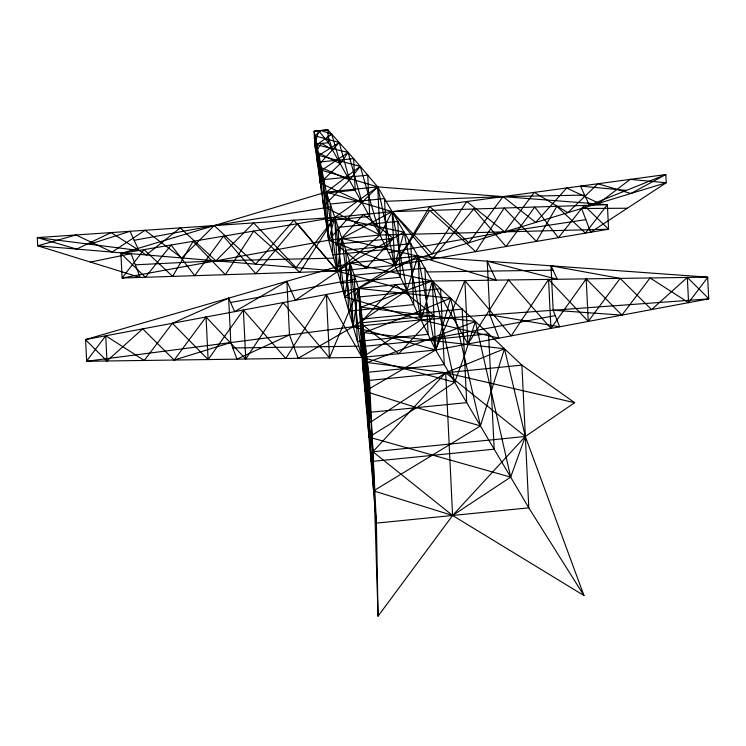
<?xml version="1.0" encoding="UTF-8"?>
<svg xmlns="http://www.w3.org/2000/svg" width="746" height="746" viewBox="0 0 746 746"><rect width="100%" height="100%" fill="white"/><g stroke="black" fill="none" stroke-linecap="round" stroke-linejoin="round"><path stroke-width="1.12" d="M627.321 208.237L581.61 208.488L590.655 232.248L666.225 182.751L665.833 174.555L392.107 211.65L334.786 217.394L37.3 237.601L37.701 245.798L337.379 271.078L394.709 265.324L608.577 229.227L607.393 204.702L377.7 186.901L326.31 192.058L120.908 253.5L122.092 278.025L337.379 271.078L341.827 238.422L418.049 256.186L707.646 277.158L708.7 298.876L435.645 350.005L361.996 357.39L86.657 361.269L85.603 339.551L350.051 263.002L432.307 281.028L521.892 365.111L574.625 402.709L525.343 436.466L452.598 515.477L378.054 616.177L372.944 451.759L368.729 423.364L369.494 380.395L358.658 288.422L326.31 192.058L314.085 131.203L327.858 129.823L353.641 158.6L377.7 186.901L418.049 256.186L467.919 343.962L508.53 279.955L550.93 328.417L586.197 278.864L621.912 315.129L650.055 277.969L688.567 302.643L707.665 277.428M583.95 595.532L525.343 436.466L504.464 348.746L445.688 372.748L372.944 451.759L373.587 490.877L480.443 425.91L450.621 298.223L412.221 314.075L363.871 332.651L373.587 490.877L452.598 515.477L510.674 477.123L475.389 321.461L367.386 362.5L372.944 451.759L452.598 515.477L583.95 595.532L528.793 507.83L435.645 350.005L380.022 235.027L360.234 166.358L326.31 192.058L323.447 206.316L380.022 235.027L608.577 229.227L584.099 205.448L558.372 237.704L534.751 207.043L505.993 246.544L473.71 209.011L432.018 259.03L392.107 211.65L326.31 192.058L328.632 240.184L361.996 357.39L376.394 523.123L378.054 616.177M487.222 261.193L489.824 314.849L498.943 338.152L421.126 319.866L404.071 232.183L334.786 217.394L299.817 272.29L253.715 231.083L225.357 274.687L193.074 241.312L172.634 276.393L144.053 249.593L122.092 278.025L328.632 240.184L334.786 217.394L377.7 186.901L394.709 265.324L344.643 296.712L334.786 217.394L120.908 253.5L145.395 277.27L171.123 245.024L194.734 275.675L223.492 236.184L255.775 273.707L297.467 223.697L337.379 271.078L406.887 290.474L418.049 256.186L496.137 280.132L487.222 261.193L557.327 279.274L550.996 265.809L620.131 278.389L651.584 309.571L687.346 277.437L708.691 298.596M85.603 339.551L358.658 288.422L432.307 281.028L454.687 382.269L361.996 357.39L360.877 307.221L475.389 321.461L464.441 355.842L454.687 382.269L416.744 407.633L368.916 437.091L367.386 362.5L445.688 372.748L525.343 436.466L510.674 477.123L368.916 437.091L360.877 307.221L432.307 281.028L707.646 277.158M85.613 339.831L106.958 360.98L142.719 328.855L174.172 360.038L206.045 316.994L245.742 359.031L283.07 302.578L329.452 357.847L358.658 288.422L418.049 256.186L435.645 350.005L364.934 391.277L358.658 288.422L450.621 298.223L435.645 350.005L353.128 326.683L86.657 361.269M620.131 278.389L588.258 321.423L548.562 279.396L511.234 335.849L464.851 280.571L435.645 350.005L432.307 281.028L421.126 319.866L361.996 357.39L326.384 294.465L285.774 358.462L243.373 310.01L208.106 359.563L172.391 323.298L144.248 360.458L105.736 335.784L86.639 360.989M328.632 240.184L361.978 202.446L348.14 152.464L321.703 170.228L328.632 240.184L380.022 235.027L392.107 211.65L607.393 204.702L585.433 233.134L556.852 206.334L536.421 241.406L504.137 208.031L475.771 251.644L429.668 210.437L394.709 265.324L328.632 240.184L314.709 144.099L314.085 131.203L327.858 129.823L328.482 142.719L380.022 235.027L337.379 271.078L293.849 220.173L255.626 264.177L214.233 225.581L134.159 240.296M336.082 244.231L363.451 214.522L393.403 238.487L366.044 268.206L336.082 244.231L393.403 238.487M360.327 322.906L395.483 284.73L433.976 315.521L398.821 353.697L360.327 322.906L433.976 315.521M377.7 186.901L361.978 202.446L320.043 182.975L316.686 144.808L331.737 134.149L340.279 163.672L320.043 182.975L321.703 170.228L377.7 186.901L380.022 235.027M368.729 423.364L445.688 372.748L574.625 402.709M386.074 201.289L503.037 196.618L535.749 222.429L566.699 187.992L598.851 203.238L630.23 179.376L666.225 182.751L394.709 265.324L404.071 232.183L350.051 263.002L295.36 300.274L286.884 281.289L234.673 311.632L228.649 298.148L172.391 323.298M286.884 281.289L289.476 334.945L236.976 359.152L230.794 342.563L228.649 298.148M89.576 244.231L130.018 231.307L138.84 250.47L37.3 237.601L76.679 249.089L111.117 232.584L146.235 254.955L180.262 227.894L215.93 260.83L333.723 258.144M174.172 360.038L230.794 342.563M90.443 262.088L131.1 253.677L140.145 277.437L37.701 245.798L75.999 234.971L112.059 252.073L145.041 230.281L181.716 257.948L214.233 225.581L331.233 206.791M230.607 302.531L355.516 279.144M430.349 339.001L555.257 315.614M388.563 252.642L504.744 231.866L585.852 219.632M372.944 451.759L525.343 436.466M708.7 298.876L421.126 319.866L353.128 326.683L298.167 358.294L289.476 334.945M135.343 264.821L215.93 260.83L253.631 222.905L296.143 267.6L334.786 217.394L337.379 271.078L326.31 192.058M584.659 195.107L503.037 196.618L468.777 242.795L429.771 206.539L394.709 265.324L392.107 211.65L341.827 238.422L353.128 326.683L406.887 290.474L392.107 211.65L432.065 253.966L466.782 201.523L504.744 231.866L534.295 192.375L567.893 212.657L597.91 183.758L630.911 193.494L665.833 174.555L589.349 205.281L580.519 186.118L626.453 190.379M427.104 271.964L553.056 270.192M232.808 347.962L358.761 346.181M550.996 265.809L553.15 310.224L621.912 315.129M489.824 314.849L559.631 326.785L553.15 310.224M687.346 277.437L688.567 302.643M586.197 278.864L588.258 321.423M548.562 279.396L550.93 328.417M464.851 280.571L467.919 343.962M445.688 372.748L452.598 515.477M326.384 294.465L329.452 357.847M243.373 310.01L245.742 359.031M206.045 316.994L208.106 359.563M105.736 335.784L106.958 360.98M318.71 155.41L317.703 165.938L349.473 180.019L360.234 166.358L318.71 155.41L323.447 206.316L349.473 180.019L339.253 142.542L314.971 135.828L314.402 137.646L315.735 151.531L340.279 163.672L348.14 152.464L316.686 144.808L315.735 151.531L321.601 143.409L332.502 149.853L339.253 142.542L318.71 155.41M358.658 288.422L353.128 326.683L350.051 263.002L418.049 256.186L421.126 319.866L344.643 296.712L350.051 263.002L361.996 357.39L358.658 288.422M504.464 348.746L480.443 425.91L416.744 407.633L364.934 391.277L363.871 332.651L504.464 348.746M318.784 130.951L314.709 144.099L328.482 142.719L318.784 130.951M332.502 149.853L317.703 165.938L314.971 135.828L320.976 130.513L331.737 134.149L328.175 136.266L332.502 149.853M353.641 158.6L319.959 161.975L321.489 193.522L355.161 190.137L353.641 158.6M367.722 175.161L323.671 179.581L325.666 220.825L369.718 216.415L367.722 175.161M384.507 198.604L330.319 204.031L332.772 254.787L386.969 249.35L384.507 198.604M397.777 221.376L338.125 227.353L340.819 283.219L400.471 277.242L397.777 221.376M410.785 243.718L345.78 250.236L348.718 311.119L413.732 304.601L410.785 243.718M424.894 268.112L354.182 275.209L357.39 341.426L428.101 334.339L424.894 268.112M440.597 288.805L359.656 296.927L363.33 372.72L444.262 364.598L440.597 288.805M462.175 309.058L362.267 319.083L366.799 412.641L466.698 402.626L462.175 309.058M488.593 333.863L365.465 346.209L371.042 461.522L494.178 449.176L488.593 333.863M521.892 365.111L369.494 380.395L376.394 523.123L528.793 507.83L521.892 365.111"/></g></svg>
